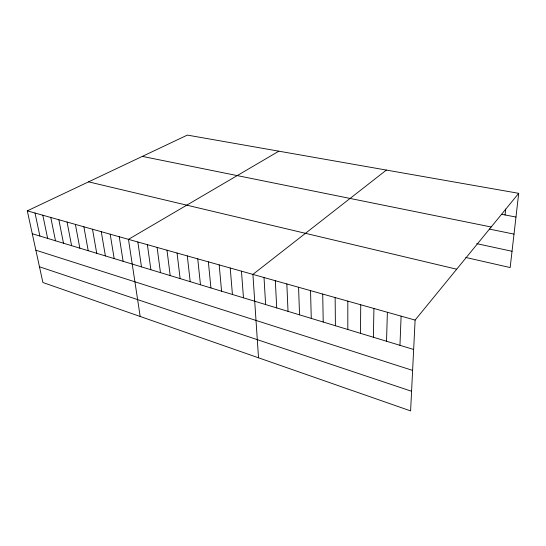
<?xml version="1.0" encoding="UTF-8"?>
<svg xmlns="http://www.w3.org/2000/svg" width="546" height="546" viewBox="0 0 546 546"><rect width="100%" height="100%" fill="white"/><g stroke="black" fill="none" stroke-linecap="round" stroke-linejoin="round"><path stroke-width="0.82" d="M347.816 329.491L347.822 301.133M360.469 333.333L360.742 304.77M373.375 337.251L373.928 308.483M386.534 341.243L387.38 312.271M399.959 345.318L401.105 316.141M518.7 193.325L415.11 320.086L410.606 410.906L42.895 282.507L27.3 210.852L187.333 135.094L518.7 193.325L510.162 267.56L465.786 257.466M505.064 214.96L505.698 209.063M386.37 170.072L252.914 274.399L258.517 357.801M278.863 151.181L128.467 239.346L140.179 316.475M501.76 214.325L515.97 217.055M142.329 156.395L491.182 227M489.421 229.095L514.011 234.118M476.713 243.653L512.039 251.283M88.548 181.852L456.688 269.205M27.3 210.852L415.11 320.086M32.282 233.736L413.656 349.474M35.865 250.205L412.619 370.393M39.469 266.782L411.582 391.27M35.005 213.022L39.899 236.049M42.827 215.226L47.639 238.397M50.778 217.465L55.501 240.786M58.852 219.738L63.486 243.209M67.062 222.051L71.594 245.673M75.403 224.399L79.839 248.171M83.879 226.788L88.213 250.716M92.506 229.218L96.731 253.296M101.269 231.688L105.385 255.924M110.183 234.193L114.182 258.592M119.246 236.752L123.123 261.309M137.851 241.987L141.475 266.878M147.393 244.676L150.88 269.731M157.111 247.413L160.456 272.638M166.994 250.198L170.195 275.594M177.061 253.037L180.112 278.603M187.305 255.917L190.199 281.661M197.741 258.859L200.471 284.78M208.367 261.855L210.927 287.954M219.192 264.899L221.574 291.182M230.221 268.011L232.419 294.471M241.462 271.171L243.468 297.829M264.018 277.525L265.622 304.552M275.32 280.712L276.72 307.917M286.834 283.954L288.029 311.35M298.573 287.257L299.542 314.844M310.531 290.629L311.268 318.4M322.72 294.062L323.218 322.031M335.148 297.563L335.401 325.723"/></g></svg>
